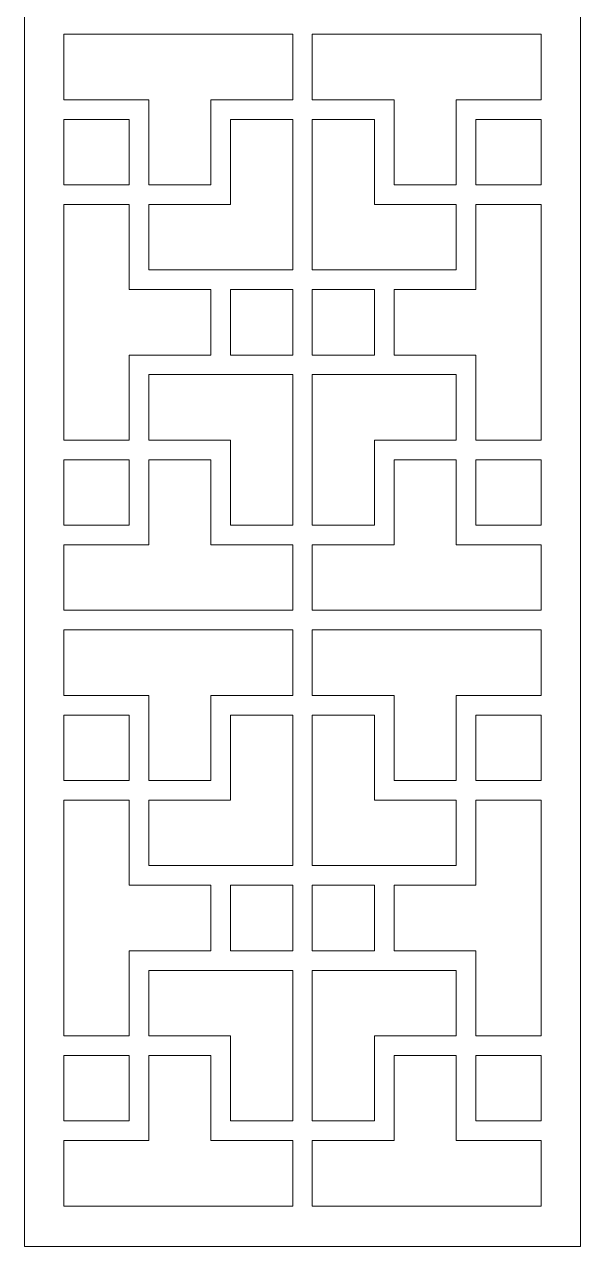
# Model space of a CAD drawing. Header units: centimetres. Extents: x -7.8 to 7.4, y -14.3 to 13.7.
# Drawn here: x 1.03 to 7.4, y -14.32 to -0.33 of the extents above; entities that cross this region are included whole.
import ezdxf

# ---------------------------------------------------------------- set-up
doc = ezdxf.new("R2010")
doc.units = ezdxf.units.CM
doc.header["$MEASUREMENT"] = 0
doc.layers.add('layer 1', color=7, linetype='Continuous')

msp = doc.modelspace()

# ---------------------------------------------------------------- linework, layer by layer
at = {"layer": 'layer 1', "color": 242, "lineweight": 9}
for points, knots in [([(1.02755, 13.65315), (3.15022, 13.65315), (5.27289, 13.65315), (7.39555, 13.65315), (7.39555, 13.65315), (7.39555, 4.3289), (7.39555, -4.99535), (7.39555, -14.3196), (7.39555, -14.3196), (5.27289, -14.3196), (3.15022, -14.3196), (1.02755, -14.3196), (1.02755, -14.3196), (1.02755, -4.99535), (1.02755, 4.3289), (1.02755, 13.65315)], [0, 0, 0, 0, 0.2, 0.2, 0.2, 0.2, 0.4, 0.4, 0.4, 0.4, 0.6, 0.6, 0.6, 0.6, 1, 1, 1, 1]), ([(4.09915, -1.19477), (4.09915, -0.94506), (4.09915, -0.69533), (4.09915, -0.4456), (4.09915, -0.4456), (3.22513, -0.4456), (2.35107, -0.4456), (1.4771, -0.4456), (1.4771, -0.4456), (1.4771, -0.69533), (1.4771, -0.94506), (1.4771, -1.19477), (1.4771, -1.19477), (1.80171, -1.19477), (2.12637, -1.19477), (2.45099, -1.19477), (2.45099, -1.19477), (2.45099, -1.51945), (2.45099, -1.84408), (2.45099, -2.16871), (2.45099, -2.16871), (2.68821, -2.16871), (2.92545, -2.16871), (3.16271, -2.16871), (3.16271, -2.16871), (3.16271, -1.84408), (3.16271, -1.51945), (3.16271, -1.19477), (3.16271, -1.19477), (3.47486, -1.19477), (3.78701, -1.19477), (4.09915, -1.19477)], [0, 0, 0, 0, 0.11111111, 0.11111111, 0.11111111, 0.11111111, 0.22222222, 0.22222222, 0.22222222, 0.22222222, 0.33333333, 0.33333333, 0.33333333, 0.33333333, 0.44444444, 0.44444444, 0.44444444, 0.44444444, 0.55555556, 0.55555556, 0.55555556, 0.55555556, 0.66666667, 0.66666667, 0.66666667, 0.66666667, 0.77777778, 0.77777778, 0.77777778, 0.77777778, 1, 1, 1, 1]), ([(4.32392, -1.19477), (4.32392, -0.94506), (4.32392, -0.69533), (4.32392, -0.4456), (4.32392, -0.4456), (5.19796, -0.4456), (6.072, -0.4456), (6.94604, -0.4456), (6.94604, -0.4456), (6.94604, -0.69533), (6.94604, -0.94506), (6.94604, -1.19477), (6.94604, -1.19477), (6.6214, -1.19477), (6.29678, -1.19477), (5.97211, -1.19477), (5.97211, -1.19477), (5.97211, -1.51945), (5.97211, -1.84408), (5.97211, -2.16871), (5.97211, -2.16871), (5.73486, -2.16871), (5.49762, -2.16871), (5.26041, -2.16871), (5.26041, -2.16871), (5.26041, -1.84408), (5.26041, -1.51945), (5.26041, -1.19477), (5.26041, -1.19477), (4.94826, -1.19477), (4.63609, -1.19477), (4.32392, -1.19477)], [0, 0, 0, 0, 0.11111111, 0.11111111, 0.11111111, 0.11111111, 0.22222222, 0.22222222, 0.22222222, 0.22222222, 0.33333333, 0.33333333, 0.33333333, 0.33333333, 0.44444444, 0.44444444, 0.44444444, 0.44444444, 0.55555556, 0.55555556, 0.55555556, 0.55555556, 0.66666667, 0.66666667, 0.66666667, 0.66666667, 0.77777778, 0.77777778, 0.77777778, 0.77777778, 1, 1, 1, 1]), ([(1.4771, -1.41951), (1.72679, -1.41951), (1.97649, -1.41951), (2.22621, -1.41951), (2.22621, -1.41951), (2.22621, -1.66927), (2.22621, -1.91898), (2.22621, -2.16871), (2.22621, -2.16871), (1.97649, -2.16871), (1.72679, -2.16871), (1.4771, -2.16871), (1.4771, -2.16871), (1.4771, -1.91898), (1.4771, -1.66927), (1.4771, -1.41951)], [0, 0, 0, 0, 0.2, 0.2, 0.2, 0.2, 0.4, 0.4, 0.4, 0.4, 0.6, 0.6, 0.6, 0.6, 1, 1, 1, 1]), ([(3.38745, -2.39346), (3.38745, -2.06881), (3.38745, -1.74418), (3.38745, -1.41951), (3.38745, -1.41951), (3.62471, -1.41951), (3.86193, -1.41951), (4.09915, -1.41951), (4.09915, -1.41951), (4.09915, -1.99389), (4.09915, -2.56829), (4.09915, -3.14264), (4.09915, -3.14264), (3.49035, -3.14264), (2.91211, -3.14264), (2.45099, -3.14264), (2.45099, -3.14264), (2.45099, -2.89291), (2.45099, -2.64321), (2.45099, -2.39346), (2.45099, -2.39346), (2.76315, -2.39346), (3.07529, -2.39346), (3.38745, -2.39346)], [0, 0, 0, 0, 0.14285714, 0.14285714, 0.14285714, 0.14285714, 0.28571429, 0.28571429, 0.28571429, 0.28571429, 0.42857143, 0.42857143, 0.42857143, 0.42857143, 0.57142857, 0.57142857, 0.57142857, 0.57142857, 0.71428571, 0.71428571, 0.71428571, 0.71428571, 1, 1, 1, 1]), ([(5.03566, -2.39346), (5.03566, -2.06881), (5.03566, -1.74418), (5.03566, -1.41951), (5.03566, -1.41951), (4.79841, -1.41951), (4.56118, -1.41951), (4.32392, -1.41951), (4.32392, -1.41951), (4.32392, -1.99389), (4.32392, -2.56829), (4.32392, -3.14264), (4.32392, -3.14264), (4.93273, -3.14264), (5.51097, -3.14264), (5.97211, -3.14264), (5.97211, -3.14264), (5.97211, -2.89291), (5.97211, -2.64321), (5.97211, -2.39346), (5.97211, -2.39346), (5.65996, -2.39346), (5.34778, -2.39346), (5.03566, -2.39346)], [0, 0, 0, 0, 0.14285714, 0.14285714, 0.14285714, 0.14285714, 0.28571429, 0.28571429, 0.28571429, 0.28571429, 0.42857143, 0.42857143, 0.42857143, 0.42857143, 0.57142857, 0.57142857, 0.57142857, 0.57142857, 0.71428571, 0.71428571, 0.71428571, 0.71428571, 1, 1, 1, 1]), ([(6.94604, -1.41951), (6.69633, -1.41951), (6.4466, -1.41951), (6.19686, -1.41951), (6.19686, -1.41951), (6.19686, -1.66927), (6.19686, -1.91898), (6.19686, -2.16871), (6.19686, -2.16871), (6.4466, -2.16871), (6.69633, -2.16871), (6.94604, -2.16871), (6.94604, -2.16871), (6.94604, -1.91898), (6.94604, -1.66927), (6.94604, -1.41951)], [0, 0, 0, 0, 0.2, 0.2, 0.2, 0.2, 0.4, 0.4, 0.4, 0.4, 0.6, 0.6, 0.6, 0.6, 1, 1, 1, 1]), ([(1.4771, -2.39346), (1.72679, -2.39346), (1.97649, -2.39346), (2.22621, -2.39346), (2.22621, -2.39346), (2.22621, -2.71812), (2.22621, -3.04275), (2.22621, -3.36739), (2.22621, -3.36739), (2.53837, -3.36739), (2.85058, -3.36739), (3.16271, -3.36739), (3.16271, -3.36739), (3.16271, -3.61712), (3.16271, -3.86687), (3.16271, -4.11656), (3.16271, -4.11656), (2.85058, -4.11656), (2.53837, -4.11656), (2.22621, -4.11656), (2.22621, -4.11656), (2.22621, -4.44123), (2.22621, -4.76585), (2.22621, -5.09051), (2.22621, -5.09051), (1.97649, -5.09051), (1.72679, -5.09051), (1.4771, -5.09051), (1.4771, -5.09051), (1.4771, -4.19148), (1.4771, -3.29249), (1.4771, -2.39346)], [0, 0, 0, 0, 0.11111111, 0.11111111, 0.11111111, 0.11111111, 0.22222222, 0.22222222, 0.22222222, 0.22222222, 0.33333333, 0.33333333, 0.33333333, 0.33333333, 0.44444444, 0.44444444, 0.44444444, 0.44444444, 0.55555556, 0.55555556, 0.55555556, 0.55555556, 0.66666667, 0.66666667, 0.66666667, 0.66666667, 0.77777778, 0.77777778, 0.77777778, 0.77777778, 1, 1, 1, 1]), ([(6.94604, -2.39346), (6.69633, -2.39346), (6.4466, -2.39346), (6.19686, -2.39346), (6.19686, -2.39346), (6.19686, -2.71812), (6.19686, -3.04275), (6.19686, -3.36739), (6.19686, -3.36739), (5.88469, -3.36739), (5.57255, -3.36739), (5.26041, -3.36739), (5.26041, -3.36739), (5.26041, -3.61712), (5.26041, -3.86687), (5.26041, -4.11656), (5.26041, -4.11656), (5.57255, -4.11656), (5.88469, -4.11656), (6.19686, -4.11656), (6.19686, -4.11656), (6.19686, -4.44123), (6.19686, -4.76585), (6.19686, -5.09051), (6.19686, -5.09051), (6.4466, -5.09051), (6.69633, -5.09051), (6.94604, -5.09051), (6.94604, -5.09051), (6.94604, -4.19148), (6.94604, -3.29249), (6.94604, -2.39346)], [0, 0, 0, 0, 0.11111111, 0.11111111, 0.11111111, 0.11111111, 0.22222222, 0.22222222, 0.22222222, 0.22222222, 0.33333333, 0.33333333, 0.33333333, 0.33333333, 0.44444444, 0.44444444, 0.44444444, 0.44444444, 0.55555556, 0.55555556, 0.55555556, 0.55555556, 0.66666667, 0.66666667, 0.66666667, 0.66666667, 0.77777778, 0.77777778, 0.77777778, 0.77777778, 1, 1, 1, 1]), ([(3.38745, -4.11656), (3.62471, -4.11656), (3.86193, -4.11656), (4.09915, -4.11656), (4.09915, -4.11656), (4.09915, -3.86687), (4.09915, -3.61712), (4.09915, -3.36739), (4.09915, -3.36739), (3.86193, -3.36739), (3.62471, -3.36739), (3.38745, -3.36739), (3.38745, -3.36739), (3.38745, -3.61712), (3.38745, -3.86687), (3.38745, -4.11656)], [0, 0, 0, 0, 0.2, 0.2, 0.2, 0.2, 0.4, 0.4, 0.4, 0.4, 0.6, 0.6, 0.6, 0.6, 1, 1, 1, 1]), ([(5.03566, -3.36739), (4.79841, -3.36739), (4.56118, -3.36739), (4.32392, -3.36739), (4.32392, -3.36739), (4.32392, -3.61712), (4.32392, -3.86687), (4.32392, -4.11656), (4.32392, -4.11656), (4.56118, -4.11656), (4.79841, -4.11656), (5.03566, -4.11656), (5.03566, -4.11656), (5.03566, -3.86687), (5.03566, -3.61712), (5.03566, -3.36739)], [0, 0, 0, 0, 0.2, 0.2, 0.2, 0.2, 0.4, 0.4, 0.4, 0.4, 0.6, 0.6, 0.6, 0.6, 1, 1, 1, 1]), ([(3.38745, -5.09051), (3.38745, -5.41515), (3.38745, -5.73977), (3.38745, -6.06444), (3.38745, -6.06444), (3.62471, -6.06444), (3.86193, -6.06444), (4.09915, -6.06444), (4.09915, -6.06444), (4.09915, -5.49005), (4.09915, -4.91567), (4.09915, -4.34132), (4.09915, -4.34132), (3.49035, -4.34132), (2.91211, -4.34132), (2.45099, -4.34132), (2.45099, -4.34132), (2.45099, -4.59104), (2.45099, -4.84079), (2.45099, -5.09051), (2.45099, -5.09051), (2.76315, -5.09051), (3.07529, -5.09051), (3.38745, -5.09051)], [0, 0, 0, 0, 0.14285714, 0.14285714, 0.14285714, 0.14285714, 0.28571429, 0.28571429, 0.28571429, 0.28571429, 0.42857143, 0.42857143, 0.42857143, 0.42857143, 0.57142857, 0.57142857, 0.57142857, 0.57142857, 0.71428571, 0.71428571, 0.71428571, 0.71428571, 1, 1, 1, 1]), ([(5.03566, -5.09051), (5.03566, -5.41515), (5.03566, -5.73977), (5.03566, -6.06444), (5.03566, -6.06444), (4.79841, -6.06444), (4.56118, -6.06444), (4.32392, -6.06444), (4.32392, -6.06444), (4.32392, -5.49005), (4.32392, -4.91567), (4.32392, -4.34132), (4.32392, -4.34132), (4.93273, -4.34132), (5.51097, -4.34132), (5.97211, -4.34132), (5.97211, -4.34132), (5.97211, -4.59104), (5.97211, -4.84079), (5.97211, -5.09051), (5.97211, -5.09051), (5.65996, -5.09051), (5.34778, -5.09051), (5.03566, -5.09051)], [0, 0, 0, 0, 0.14285714, 0.14285714, 0.14285714, 0.14285714, 0.28571429, 0.28571429, 0.28571429, 0.28571429, 0.42857143, 0.42857143, 0.42857143, 0.42857143, 0.57142857, 0.57142857, 0.57142857, 0.57142857, 0.71428571, 0.71428571, 0.71428571, 0.71428571, 1, 1, 1, 1]), ([(1.4771, -6.06444), (1.72679, -6.06444), (1.97649, -6.06444), (2.22621, -6.06444), (2.22621, -6.06444), (2.22621, -5.81471), (2.22621, -5.56497), (2.22621, -5.31527), (2.22621, -5.31527), (1.97649, -5.31527), (1.72679, -5.31527), (1.4771, -5.31527), (1.4771, -5.31527), (1.4771, -5.56497), (1.4771, -5.81471), (1.4771, -6.06444)], [0, 0, 0, 0, 0.2, 0.2, 0.2, 0.2, 0.4, 0.4, 0.4, 0.4, 0.6, 0.6, 0.6, 0.6, 1, 1, 1, 1]), ([(4.09915, -6.2892), (4.09915, -6.53888), (4.09915, -6.78865), (4.09915, -7.03835), (4.09915, -7.03835), (3.22513, -7.03835), (2.35107, -7.03835), (1.4771, -7.03835), (1.4771, -7.03835), (1.4771, -6.78865), (1.4771, -6.53888), (1.4771, -6.2892), (1.4771, -6.2892), (1.80171, -6.2892), (2.12637, -6.2892), (2.45099, -6.2892), (2.45099, -6.2892), (2.45099, -5.96452), (2.45099, -5.63992), (2.45099, -5.31527), (2.45099, -5.31527), (2.68821, -5.31527), (2.92545, -5.31527), (3.16271, -5.31527), (3.16271, -5.31527), (3.16271, -5.63992), (3.16271, -5.96452), (3.16271, -6.2892), (3.16271, -6.2892), (3.47486, -6.2892), (3.78701, -6.2892), (4.09915, -6.2892)], [0, 0, 0, 0, 0.11111111, 0.11111111, 0.11111111, 0.11111111, 0.22222222, 0.22222222, 0.22222222, 0.22222222, 0.33333333, 0.33333333, 0.33333333, 0.33333333, 0.44444444, 0.44444444, 0.44444444, 0.44444444, 0.55555556, 0.55555556, 0.55555556, 0.55555556, 0.66666667, 0.66666667, 0.66666667, 0.66666667, 0.77777778, 0.77777778, 0.77777778, 0.77777778, 1, 1, 1, 1]), ([(4.32392, -6.2892), (4.32392, -6.53888), (4.32392, -6.78865), (4.32392, -7.03835), (4.32392, -7.03835), (5.19796, -7.03835), (6.072, -7.03835), (6.94604, -7.03835), (6.94604, -7.03835), (6.94604, -6.78865), (6.94604, -6.53888), (6.94604, -6.2892), (6.94604, -6.2892), (6.6214, -6.2892), (6.29678, -6.2892), (5.97211, -6.2892), (5.97211, -6.2892), (5.97211, -5.96452), (5.97211, -5.63992), (5.97211, -5.31527), (5.97211, -5.31527), (5.73486, -5.31527), (5.49762, -5.31527), (5.26041, -5.31527), (5.26041, -5.31527), (5.26041, -5.63992), (5.26041, -5.96452), (5.26041, -6.2892), (5.26041, -6.2892), (4.94826, -6.2892), (4.63609, -6.2892), (4.32392, -6.2892)], [0, 0, 0, 0, 0.11111111, 0.11111111, 0.11111111, 0.11111111, 0.22222222, 0.22222222, 0.22222222, 0.22222222, 0.33333333, 0.33333333, 0.33333333, 0.33333333, 0.44444444, 0.44444444, 0.44444444, 0.44444444, 0.55555556, 0.55555556, 0.55555556, 0.55555556, 0.66666667, 0.66666667, 0.66666667, 0.66666667, 0.77777778, 0.77777778, 0.77777778, 0.77777778, 1, 1, 1, 1]), ([(6.94604, -6.06444), (6.69633, -6.06444), (6.4466, -6.06444), (6.19686, -6.06444), (6.19686, -6.06444), (6.19686, -5.81471), (6.19686, -5.56497), (6.19686, -5.31527), (6.19686, -5.31527), (6.4466, -5.31527), (6.69633, -5.31527), (6.94604, -5.31527), (6.94604, -5.31527), (6.94604, -5.56497), (6.94604, -5.81471), (6.94604, -6.06444)], [0, 0, 0, 0, 0.2, 0.2, 0.2, 0.2, 0.4, 0.4, 0.4, 0.4, 0.6, 0.6, 0.6, 0.6, 1, 1, 1, 1]), ([(4.09915, -8.0123), (4.09915, -7.76256), (4.09915, -7.51282), (4.09915, -7.26311), (4.09915, -7.26311), (3.22513, -7.26311), (2.35107, -7.26311), (1.4771, -7.26311), (1.4771, -7.26311), (1.4771, -7.51282), (1.4771, -7.76256), (1.4771, -8.0123), (1.4771, -8.0123), (1.80171, -8.0123), (2.12637, -8.0123), (2.45099, -8.0123), (2.45099, -8.0123), (2.45099, -8.33693), (2.45099, -8.66158), (2.45099, -8.98624), (2.45099, -8.98624), (2.68821, -8.98624), (2.92545, -8.98624), (3.16271, -8.98624), (3.16271, -8.98624), (3.16271, -8.66158), (3.16271, -8.33693), (3.16271, -8.0123), (3.16271, -8.0123), (3.47486, -8.0123), (3.78701, -8.0123), (4.09915, -8.0123)], [0, 0, 0, 0, 0.11111111, 0.11111111, 0.11111111, 0.11111111, 0.22222222, 0.22222222, 0.22222222, 0.22222222, 0.33333333, 0.33333333, 0.33333333, 0.33333333, 0.44444444, 0.44444444, 0.44444444, 0.44444444, 0.55555556, 0.55555556, 0.55555556, 0.55555556, 0.66666667, 0.66666667, 0.66666667, 0.66666667, 0.77777778, 0.77777778, 0.77777778, 0.77777778, 1, 1, 1, 1]), ([(4.32392, -8.0123), (4.32392, -7.76256), (4.32392, -7.51282), (4.32392, -7.26311), (4.32392, -7.26311), (5.19796, -7.26311), (6.072, -7.26311), (6.94604, -7.26311), (6.94604, -7.26311), (6.94604, -7.51282), (6.94604, -7.76256), (6.94604, -8.0123), (6.94604, -8.0123), (6.6214, -8.0123), (6.29678, -8.0123), (5.97211, -8.0123), (5.97211, -8.0123), (5.97211, -8.33693), (5.97211, -8.66158), (5.97211, -8.98624), (5.97211, -8.98624), (5.73486, -8.98624), (5.49762, -8.98624), (5.26041, -8.98624), (5.26041, -8.98624), (5.26041, -8.66158), (5.26041, -8.33693), (5.26041, -8.0123), (5.26041, -8.0123), (4.94826, -8.0123), (4.63609, -8.0123), (4.32392, -8.0123)], [0, 0, 0, 0, 0.11111111, 0.11111111, 0.11111111, 0.11111111, 0.22222222, 0.22222222, 0.22222222, 0.22222222, 0.33333333, 0.33333333, 0.33333333, 0.33333333, 0.44444444, 0.44444444, 0.44444444, 0.44444444, 0.55555556, 0.55555556, 0.55555556, 0.55555556, 0.66666667, 0.66666667, 0.66666667, 0.66666667, 0.77777778, 0.77777778, 0.77777778, 0.77777778, 1, 1, 1, 1]), ([(1.4771, -8.23705), (1.72679, -8.23705), (1.97649, -8.23705), (2.22621, -8.23705), (2.22621, -8.23705), (2.22621, -8.48676), (2.22621, -8.73648), (2.22621, -8.98624), (2.22621, -8.98624), (1.97649, -8.98624), (1.72679, -8.98624), (1.4771, -8.98624), (1.4771, -8.98624), (1.4771, -8.73648), (1.4771, -8.48676), (1.4771, -8.23705)], [0, 0, 0, 0, 0.2, 0.2, 0.2, 0.2, 0.4, 0.4, 0.4, 0.4, 0.6, 0.6, 0.6, 0.6, 1, 1, 1, 1]), ([(3.38745, -9.21101), (3.38745, -8.88632), (3.38745, -8.56168), (3.38745, -8.23705), (3.38745, -8.23705), (3.62471, -8.23705), (3.86193, -8.23705), (4.09915, -8.23705), (4.09915, -8.23705), (4.09915, -8.81141), (4.09915, -9.38579), (4.09915, -9.96016), (4.09915, -9.96016), (3.49035, -9.96016), (2.91211, -9.96016), (2.45099, -9.96016), (2.45099, -9.96016), (2.45099, -9.71042), (2.45099, -9.46069), (2.45099, -9.21101), (2.45099, -9.21101), (2.76315, -9.21101), (3.07529, -9.21101), (3.38745, -9.21101)], [0, 0, 0, 0, 0.14285714, 0.14285714, 0.14285714, 0.14285714, 0.28571429, 0.28571429, 0.28571429, 0.28571429, 0.42857143, 0.42857143, 0.42857143, 0.42857143, 0.57142857, 0.57142857, 0.57142857, 0.57142857, 0.71428571, 0.71428571, 0.71428571, 0.71428571, 1, 1, 1, 1]), ([(5.03566, -9.21101), (5.03566, -8.88632), (5.03566, -8.56168), (5.03566, -8.23705), (5.03566, -8.23705), (4.79841, -8.23705), (4.56118, -8.23705), (4.32392, -8.23705), (4.32392, -8.23705), (4.32392, -8.81141), (4.32392, -9.38579), (4.32392, -9.96016), (4.32392, -9.96016), (4.93273, -9.96016), (5.51097, -9.96016), (5.97211, -9.96016), (5.97211, -9.96016), (5.97211, -9.71042), (5.97211, -9.46069), (5.97211, -9.21101), (5.97211, -9.21101), (5.65996, -9.21101), (5.34778, -9.21101), (5.03566, -9.21101)], [0, 0, 0, 0, 0.14285714, 0.14285714, 0.14285714, 0.14285714, 0.28571429, 0.28571429, 0.28571429, 0.28571429, 0.42857143, 0.42857143, 0.42857143, 0.42857143, 0.57142857, 0.57142857, 0.57142857, 0.57142857, 0.71428571, 0.71428571, 0.71428571, 0.71428571, 1, 1, 1, 1]), ([(6.94604, -8.23705), (6.69633, -8.23705), (6.4466, -8.23705), (6.19686, -8.23705), (6.19686, -8.23705), (6.19686, -8.48676), (6.19686, -8.73648), (6.19686, -8.98624), (6.19686, -8.98624), (6.4466, -8.98624), (6.69633, -8.98624), (6.94604, -8.98624), (6.94604, -8.98624), (6.94604, -8.73648), (6.94604, -8.48676), (6.94604, -8.23705)], [0, 0, 0, 0, 0.2, 0.2, 0.2, 0.2, 0.4, 0.4, 0.4, 0.4, 0.6, 0.6, 0.6, 0.6, 1, 1, 1, 1]), ([(1.4771, -9.21101), (1.72679, -9.21101), (1.97649, -9.21101), (2.22621, -9.21101), (2.22621, -9.21101), (2.22621, -9.5356), (2.22621, -9.86027), (2.22621, -10.18491), (2.22621, -10.18491), (2.53837, -10.18491), (2.85058, -10.18491), (3.16271, -10.18491), (3.16271, -10.18491), (3.16271, -10.43463), (3.16271, -10.68433), (3.16271, -10.93407), (3.16271, -10.93407), (2.85058, -10.93407), (2.53837, -10.93407), (2.22621, -10.93407), (2.22621, -10.93407), (2.22621, -11.25874), (2.22621, -11.58336), (2.22621, -11.90801), (2.22621, -11.90801), (1.97649, -11.90801), (1.72679, -11.90801), (1.4771, -11.90801), (1.4771, -11.90801), (1.4771, -11.009), (1.4771, -10.10996), (1.4771, -9.21101)], [0, 0, 0, 0, 0.11111111, 0.11111111, 0.11111111, 0.11111111, 0.22222222, 0.22222222, 0.22222222, 0.22222222, 0.33333333, 0.33333333, 0.33333333, 0.33333333, 0.44444444, 0.44444444, 0.44444444, 0.44444444, 0.55555556, 0.55555556, 0.55555556, 0.55555556, 0.66666667, 0.66666667, 0.66666667, 0.66666667, 0.77777778, 0.77777778, 0.77777778, 0.77777778, 1, 1, 1, 1]), ([(6.94604, -9.21101), (6.69633, -9.21101), (6.4466, -9.21101), (6.19686, -9.21101), (6.19686, -9.21101), (6.19686, -9.5356), (6.19686, -9.86027), (6.19686, -10.18491), (6.19686, -10.18491), (5.88469, -10.18491), (5.57255, -10.18491), (5.26041, -10.18491), (5.26041, -10.18491), (5.26041, -10.43463), (5.26041, -10.68433), (5.26041, -10.93407), (5.26041, -10.93407), (5.57255, -10.93407), (5.88469, -10.93407), (6.19686, -10.93407), (6.19686, -10.93407), (6.19686, -11.25874), (6.19686, -11.58336), (6.19686, -11.90801), (6.19686, -11.90801), (6.4466, -11.90801), (6.69633, -11.90801), (6.94604, -11.90801), (6.94604, -11.90801), (6.94604, -11.009), (6.94604, -10.10996), (6.94604, -9.21101)], [0, 0, 0, 0, 0.11111111, 0.11111111, 0.11111111, 0.11111111, 0.22222222, 0.22222222, 0.22222222, 0.22222222, 0.33333333, 0.33333333, 0.33333333, 0.33333333, 0.44444444, 0.44444444, 0.44444444, 0.44444444, 0.55555556, 0.55555556, 0.55555556, 0.55555556, 0.66666667, 0.66666667, 0.66666667, 0.66666667, 0.77777778, 0.77777778, 0.77777778, 0.77777778, 1, 1, 1, 1]), ([(3.38745, -10.93407), (3.62471, -10.93407), (3.86193, -10.93407), (4.09915, -10.93407), (4.09915, -10.93407), (4.09915, -10.68433), (4.09915, -10.43463), (4.09915, -10.18491), (4.09915, -10.18491), (3.86193, -10.18491), (3.62471, -10.18491), (3.38745, -10.18491), (3.38745, -10.18491), (3.38745, -10.43463), (3.38745, -10.68433), (3.38745, -10.93407)], [0, 0, 0, 0, 0.2, 0.2, 0.2, 0.2, 0.4, 0.4, 0.4, 0.4, 0.6, 0.6, 0.6, 0.6, 1, 1, 1, 1]), ([(5.03566, -10.18491), (4.79841, -10.18491), (4.56118, -10.18491), (4.32392, -10.18491), (4.32392, -10.18491), (4.32392, -10.43463), (4.32392, -10.68433), (4.32392, -10.93407), (4.32392, -10.93407), (4.56118, -10.93407), (4.79841, -10.93407), (5.03566, -10.93407), (5.03566, -10.93407), (5.03566, -10.68433), (5.03566, -10.43463), (5.03566, -10.18491)], [0, 0, 0, 0, 0.2, 0.2, 0.2, 0.2, 0.4, 0.4, 0.4, 0.4, 0.6, 0.6, 0.6, 0.6, 1, 1, 1, 1]), ([(3.38745, -11.90801), (3.38745, -12.23265), (3.38745, -12.5573), (3.38745, -12.88197), (3.38745, -12.88197), (3.62471, -12.88197), (3.86193, -12.88197), (4.09915, -12.88197), (4.09915, -12.88197), (4.09915, -12.30755), (4.09915, -11.73319), (4.09915, -11.15885), (4.09915, -11.15885), (3.49035, -11.15885), (2.91211, -11.15885), (2.45099, -11.15885), (2.45099, -11.15885), (2.45099, -11.40854), (2.45099, -11.65828), (2.45099, -11.90801), (2.45099, -11.90801), (2.76315, -11.90801), (3.07529, -11.90801), (3.38745, -11.90801)], [0, 0, 0, 0, 0.14285714, 0.14285714, 0.14285714, 0.14285714, 0.28571429, 0.28571429, 0.28571429, 0.28571429, 0.42857143, 0.42857143, 0.42857143, 0.42857143, 0.57142857, 0.57142857, 0.57142857, 0.57142857, 0.71428571, 0.71428571, 0.71428571, 0.71428571, 1, 1, 1, 1]), ([(5.03566, -11.90801), (5.03566, -12.23265), (5.03566, -12.5573), (5.03566, -12.88197), (5.03566, -12.88197), (4.79841, -12.88197), (4.56118, -12.88197), (4.32392, -12.88197), (4.32392, -12.88197), (4.32392, -12.30755), (4.32392, -11.73319), (4.32392, -11.15885), (4.32392, -11.15885), (4.93273, -11.15885), (5.51097, -11.15885), (5.97211, -11.15885), (5.97211, -11.15885), (5.97211, -11.40854), (5.97211, -11.65828), (5.97211, -11.90801), (5.97211, -11.90801), (5.65996, -11.90801), (5.34778, -11.90801), (5.03566, -11.90801)], [0, 0, 0, 0, 0.14285714, 0.14285714, 0.14285714, 0.14285714, 0.28571429, 0.28571429, 0.28571429, 0.28571429, 0.42857143, 0.42857143, 0.42857143, 0.42857143, 0.57142857, 0.57142857, 0.57142857, 0.57142857, 0.71428571, 0.71428571, 0.71428571, 0.71428571, 1, 1, 1, 1]), ([(1.4771, -12.88197), (1.72679, -12.88197), (1.97649, -12.88197), (2.22621, -12.88197), (2.22621, -12.88197), (2.22621, -12.63223), (2.22621, -12.3825), (2.22621, -12.13275), (2.22621, -12.13275), (1.97649, -12.13275), (1.72679, -12.13275), (1.4771, -12.13275), (1.4771, -12.13275), (1.4771, -12.3825), (1.4771, -12.63223), (1.4771, -12.88197)], [0, 0, 0, 0, 0.2, 0.2, 0.2, 0.2, 0.4, 0.4, 0.4, 0.4, 0.6, 0.6, 0.6, 0.6, 1, 1, 1, 1]), ([(4.09915, -13.10667), (4.09915, -13.35643), (4.09915, -13.60615), (4.09915, -13.85588), (4.09915, -13.85588), (3.22513, -13.85588), (2.35107, -13.85588), (1.4771, -13.85588), (1.4771, -13.85588), (1.4771, -13.60615), (1.4771, -13.35643), (1.4771, -13.10667), (1.4771, -13.10667), (1.80171, -13.10667), (2.12637, -13.10667), (2.45099, -13.10667), (2.45099, -13.10667), (2.45099, -12.78205), (2.45099, -12.4574), (2.45099, -12.13275), (2.45099, -12.13275), (2.68821, -12.13275), (2.92545, -12.13275), (3.16271, -12.13275), (3.16271, -12.13275), (3.16271, -12.4574), (3.16271, -12.78205), (3.16271, -13.10667), (3.16271, -13.10667), (3.47486, -13.10667), (3.78701, -13.10667), (4.09915, -13.10667)], [0, 0, 0, 0, 0.11111111, 0.11111111, 0.11111111, 0.11111111, 0.22222222, 0.22222222, 0.22222222, 0.22222222, 0.33333333, 0.33333333, 0.33333333, 0.33333333, 0.44444444, 0.44444444, 0.44444444, 0.44444444, 0.55555556, 0.55555556, 0.55555556, 0.55555556, 0.66666667, 0.66666667, 0.66666667, 0.66666667, 0.77777778, 0.77777778, 0.77777778, 0.77777778, 1, 1, 1, 1]), ([(4.32392, -13.10667), (4.32392, -13.35643), (4.32392, -13.60615), (4.32392, -13.85588), (4.32392, -13.85588), (5.19796, -13.85588), (6.072, -13.85588), (6.94604, -13.85588), (6.94604, -13.85588), (6.94604, -13.60615), (6.94604, -13.35643), (6.94604, -13.10667), (6.94604, -13.10667), (6.6214, -13.10667), (6.29678, -13.10667), (5.97211, -13.10667), (5.97211, -13.10667), (5.97211, -12.78205), (5.97211, -12.4574), (5.97211, -12.13275), (5.97211, -12.13275), (5.73486, -12.13275), (5.49762, -12.13275), (5.26041, -12.13275), (5.26041, -12.13275), (5.26041, -12.4574), (5.26041, -12.78205), (5.26041, -13.10667), (5.26041, -13.10667), (4.94826, -13.10667), (4.63609, -13.10667), (4.32392, -13.10667)], [0, 0, 0, 0, 0.11111111, 0.11111111, 0.11111111, 0.11111111, 0.22222222, 0.22222222, 0.22222222, 0.22222222, 0.33333333, 0.33333333, 0.33333333, 0.33333333, 0.44444444, 0.44444444, 0.44444444, 0.44444444, 0.55555556, 0.55555556, 0.55555556, 0.55555556, 0.66666667, 0.66666667, 0.66666667, 0.66666667, 0.77777778, 0.77777778, 0.77777778, 0.77777778, 1, 1, 1, 1]), ([(6.94604, -12.88197), (6.69633, -12.88197), (6.4466, -12.88197), (6.19686, -12.88197), (6.19686, -12.88197), (6.19686, -12.63223), (6.19686, -12.3825), (6.19686, -12.13275), (6.19686, -12.13275), (6.4466, -12.13275), (6.69633, -12.13275), (6.94604, -12.13275), (6.94604, -12.13275), (6.94604, -12.3825), (6.94604, -12.63223), (6.94604, -12.88197)], [0, 0, 0, 0, 0.2, 0.2, 0.2, 0.2, 0.4, 0.4, 0.4, 0.4, 0.6, 0.6, 0.6, 0.6, 1, 1, 1, 1])]:
    msp.add_open_spline(points, degree=3, knots=knots, dxfattribs=at)

doc.saveas('drawing.dxf')
